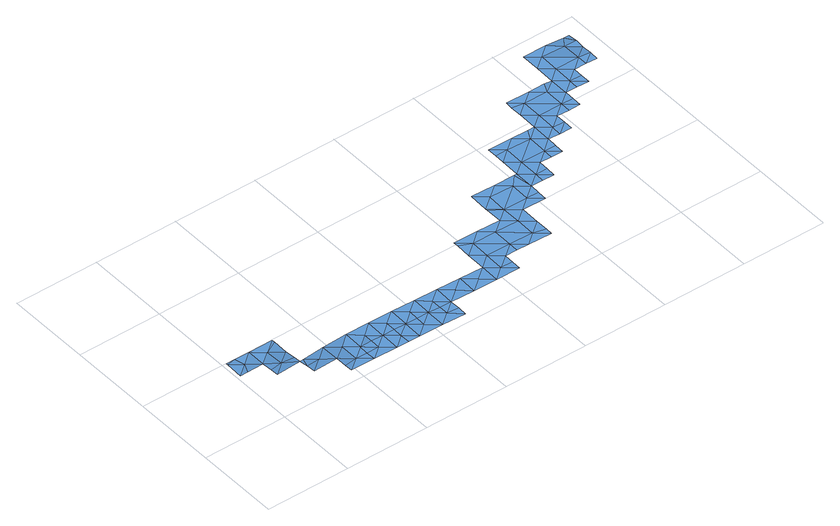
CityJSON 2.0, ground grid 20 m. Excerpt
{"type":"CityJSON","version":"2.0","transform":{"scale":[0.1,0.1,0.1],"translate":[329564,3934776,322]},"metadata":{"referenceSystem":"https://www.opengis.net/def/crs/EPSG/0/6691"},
"CityObjects":{
"waterbody1":{"type":"WaterBody","attributes":{"name":"1","class":"1140","function":"1","WaterBodyRiverFloodingRiskAttribute.description":"1","WaterBodyRiverFloodingRiskAttribute.rankOrg":"2","WaterBodyRiverFloodingRiskAttribute.adminType":"2","WaterBodyRiverFloodingRiskAttribute.scale":"L2"},"geometry":[{"type":"MultiSurface","lod":"1","boundaries":[[[0,1,2]],[[0,3,1]],[[4,1,3]],[[5,1,4]],[[6,1,5]],[[7,1,6]],[[7,8,9]],[[7,10,8]],[[11,8,10]],[[11,12,8]],[[12,11,13]],[[10,6,14]],[[15,14,6]],[[6,10,7]],[[9,8,16]],[[2,1,7]],[[12,16,8]],[[15,6,5]]]}]},
"waterbody2":{"type":"WaterBody","attributes":{"name":"1","class":"1140","function":"1","WaterBodyRiverFloodingRiskAttribute.description":"1","WaterBodyRiverFloodingRiskAttribute.rankOrg":"1","WaterBodyRiverFloodingRiskAttribute.adminType":"2","WaterBodyRiverFloodingRiskAttribute.scale":"L2"},"geometry":[{"type":"MultiSurface","lod":"1","boundaries":[[[17,18,19]],[[20,21,22]],[[23,19,18]],[[24,25,18]],[[23,18,25]],[[24,18,26]],[[18,17,26]],[[27,23,25]],[[28,23,27]],[[28,27,29]],[[30,28,29]],[[30,29,31]],[[32,29,27]],[[27,25,32]],[[33,34,22]],[[35,22,21]],[[35,36,22]],[[33,22,36]],[[22,34,20]],[[30,37,28]],[[31,34,30]],[[30,34,33]],[[37,30,33]]]}]},
"waterbody3":{"type":"WaterBody","attributes":{"name":"1","class":"1140","function":"1","WaterBodyRiverFloodingRiskAttribute.description":"1","WaterBodyRiverFloodingRiskAttribute.rankOrg":"2","WaterBodyRiverFloodingRiskAttribute.adminType":"2","WaterBodyRiverFloodingRiskAttribute.scale":"L2"},"geometry":[{"type":"MultiSurface","lod":"1","boundaries":[[[38,39,40]],[[41,42,40]],[[41,43,44]],[[45,46,47]],[[48,49,50]],[[51,52,45]],[[53,54,52]],[[55,56,57]],[[58,59,57]],[[60,39,61]],[[39,60,40]],[[62,40,60]],[[62,41,40]],[[41,62,63]],[[63,43,41]],[[50,46,45]],[[45,48,50]],[[52,48,45]],[[52,64,48]],[[64,52,65]],[[54,65,52]],[[55,66,56]],[[67,55,57]],[[59,67,57]],[[68,69,67]],[[69,68,70]],[[71,70,68]],[[50,49,44]],[[50,44,43]],[[44,72,42]],[[72,73,42]],[[73,74,42]],[[41,44,42]],[[49,75,76]],[[77,75,49]],[[77,49,48]],[[78,74,73]],[[74,38,42]],[[42,38,40]],[[76,72,49]],[[79,80,81]],[[82,81,80]],[[83,81,82]],[[83,21,81]],[[84,83,82]],[[85,83,84]],[[86,87,82]],[[86,88,87]],[[86,89,88]],[[80,89,86]],[[3,88,89]],[[86,82,80]],[[21,79,81]],[[90,79,21]],[[91,79,90]],[[92,93,94]],[[31,29,95]],[[29,96,95]],[[96,29,97]],[[29,32,97]],[[32,25,97]],[[98,97,25]],[[98,25,99]],[[25,24,99]],[[24,26,99]],[[26,100,99]],[[26,101,100]],[[26,102,101]],[[101,102,103]],[[103,102,104]],[[102,105,104]],[[106,107,105]],[[107,106,108]],[[109,110,111]],[[111,110,112]],[[112,113,114]],[[112,115,113]],[[116,115,112]],[[117,118,119]],[[118,120,119]],[[121,122,120]],[[121,123,122]],[[120,122,124]],[[124,122,125]],[[122,126,125]],[[126,68,125]],[[127,124,125]],[[128,129,127]],[[130,59,58]],[[58,51,130]],[[51,58,52]],[[53,52,58]],[[57,53,58]],[[56,53,57]],[[51,131,130]],[[131,51,132]],[[132,51,47]],[[47,51,45]],[[94,93,133]],[[126,71,68]],[[134,92,94]],[[135,92,134]],[[120,135,134]],[[135,120,124]],[[136,111,137]],[[107,136,137]],[[138,107,137]],[[139,138,137]],[[125,128,127]],[[119,120,134]],[[140,117,119]],[[113,140,114]],[[109,111,136]],[[107,108,136]],[[107,138,105]],[[138,104,105]],[[138,103,104]],[[101,103,100]],[[99,100,98]],[[98,96,97]],[[96,91,95]],[[21,20,90]],[[122,141,126]],[[123,141,122]],[[112,110,116]],[[44,49,72]],[[91,34,95]],[[59,142,143]],[[125,68,143]],[[143,67,59]],[[68,67,143]],[[83,35,21]],[[36,83,85]],[[34,91,90]],[[31,95,34]],[[111,112,144]],[[144,112,114]],[[129,128,145]],[[145,128,146]],[[143,146,128]],[[143,142,146]],[[128,125,143]],[[147,148,139]],[[148,147,149]],[[149,147,150]],[[150,144,151]],[[152,151,153]],[[133,152,153]],[[94,153,134]],[[153,119,134]],[[153,140,119]],[[114,140,153]],[[133,153,94]],[[151,114,153]],[[144,150,147]],[[147,139,137]],[[147,137,111]],[[151,144,114]],[[147,111,144]],[[20,34,90]],[[36,35,83]]]}]}
},
"vertices":[
[65,105,12],[93,128,12],[65,125,10],[121,104,17],[122,123,14],[122,150,10],[94,174,8],[65,151,9],[38,175,6],[27,152,7],[66,197,7],[31,198,7],[10,194,6],[10,198,6],[123,196,8],[123,189,9],[9,152,6],
[460,27,27],[432,29,27],[459,5,27],[262,55,28],[234,55,27],[262,32,28],[403,6,28],[432,52,27],[404,52,28],[460,51,27],[375,30,28],[346,7,28],[347,53,28],[318,31,28],[319,54,28],[375,53,28],[289,8,28],[290,54,28],[233,32,28],[233,9,28],[319,8,28],
[1149,500,22],[1150,523,22],[1121,524,22],[1065,525,23],[1120,478,24],[1036,503,24],[1064,479,24],[1006,434,25],[1016,457,25],[978,457,25],[1034,410,25],[1063,433,24],[1035,456,24],[949,435,25],[1005,388,25],[976,365,25],[1005,364,25],[947,319,25],[976,342,25],[948,342,25],[949,389,25],[920,366,25],[1138,547,20],[1150,547,20],[1093,548,23],[1037,549,23],[1034,387,25],[1033,364,25],[976,319,25],[919,320,25],[890,297,25],[918,297,25],[918,274,25],[890,274,25],[1092,455,24],[1120,455,24],[1149,477,23],[1091,409,24],[1091,432,24],[1062,410,24],[1148,454,23],[235,102,27],[178,103,24],[206,79,26],[177,57,26],[205,33,28],[176,30,27],[176,10,28],[149,80,23],[120,58,23],[121,81,20],[129,104,18],[262,78,27],[291,101,28],[748,277,25],[691,278,25],[719,254,25],[319,77,28],[348,100,28],[376,76,28],[405,98,28],[432,75,27],[461,97,27],[489,74,27],[517,50,26],[518,96,27],[546,73,26],[574,49,26],[630,48,26],[602,72,26],[631,71,26],[660,94,26],[688,93,26],[660,117,26],[717,116,26],[745,138,26],[718,162,25],[745,108,26],[745,92,26],[803,183,25],[803,206,25],[775,207,25],[804,230,25],[832,229,25],[833,252,25],[860,228,25],[805,276,25],[833,298,25],[861,275,25],[806,322,25],[834,345,25],[806,345,25],[921,412,25],[921,440,25],[922,458,25],[690,232,25],[776,253,25],[797,276,25],[631,94,26],[603,118,26],[575,95,26],[575,141,26],[746,184,25],[861,252,25],[904,366,25],[891,343,25],[661,163,26],[806,368,25],[863,367,25],[604,164,26],[576,176,26],[576,188,26],[633,187,26],[690,186,25],[690,226,25],[718,208,25]
]}
